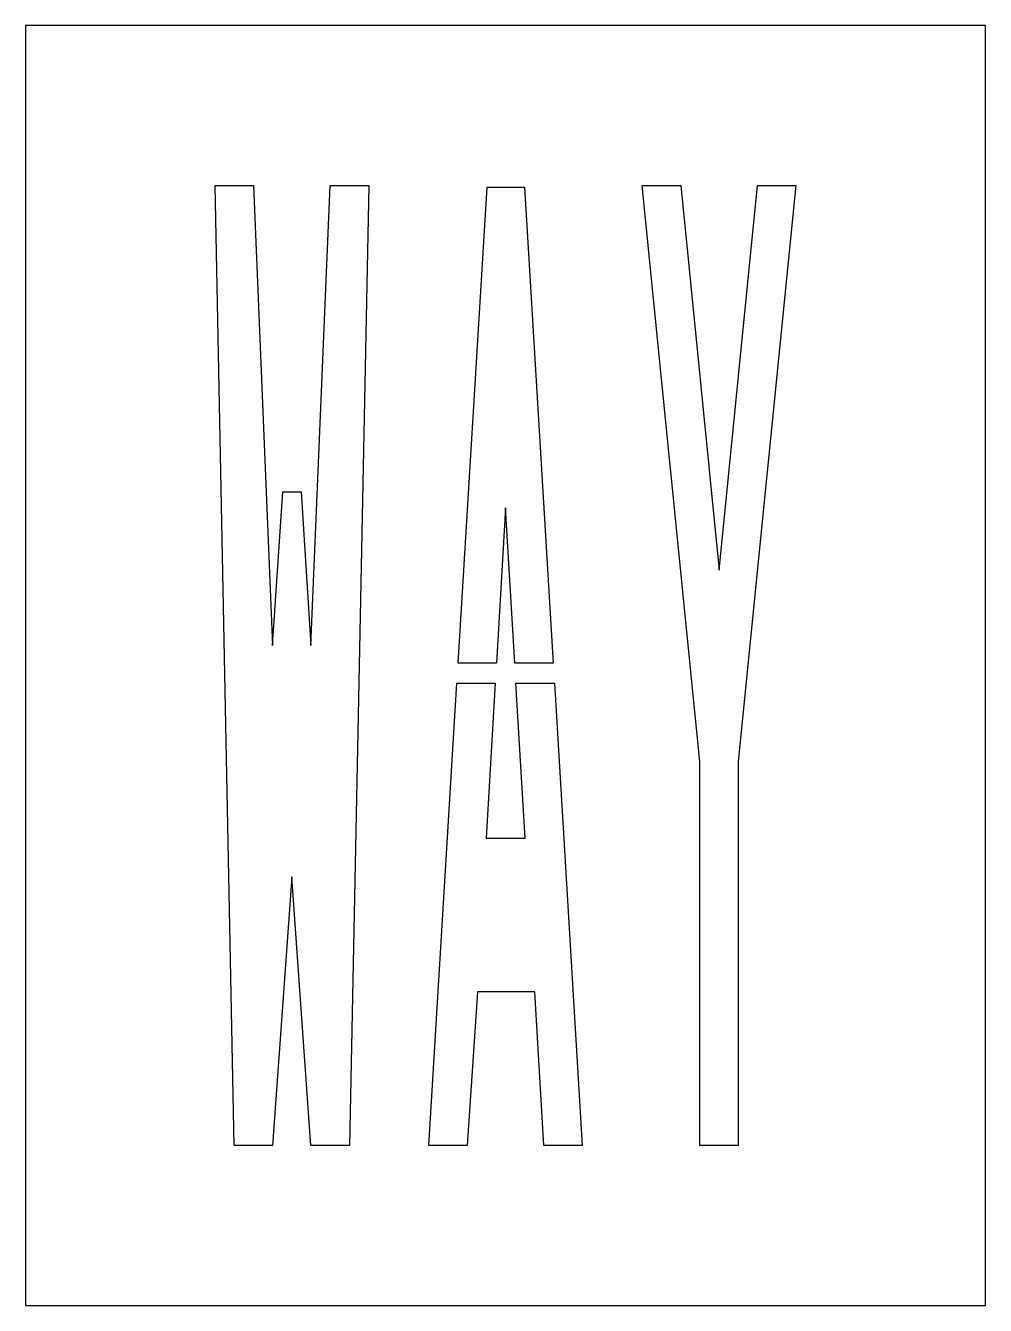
# Model space of a CAD drawing. Extents: x 0 to 36, y 0 to 48.
import ezdxf

# ---------------------------------------------------------------- set-up
doc = ezdxf.new("R2010")
doc.units = 0
doc.layers.add('CUT', color=7, linetype='Continuous')
doc.layers.add('OUTSIDE', color=1, linetype='Continuous')

msp = doc.modelspace()

# ---------------------------------------------------------------- linework, layer by layer
at = {"layer": 'CUT'}
for points in [[(9.6462, 30.5088), (10.3338, 30.5088), (10.7046, 24.7452), (11.4246, 42), (12.8682, 42), (12.1482, 6), (10.7046, 6), (9.9846, 16.08), (9.2646, 6), (7.8246, 6), (7.1046, 42), (8.5446, 42), (9.2646, 24.7452)], [(16.2199, 24.0934), (17.307, 41.946), (18.7146, 41.946), (19.7909, 24.0934), (18.3465, 24.0934), (17.9982, 29.9148), (17.6584, 24.0934)], [(27.4518, 42), (28.8954, 42), (26.7318, 20.4), (26.7318, 6), (25.2918, 6), (25.2918, 20.4), (23.1318, 42), (24.5718, 42), (26.0118, 27.5784)], [(16.9506, 11.76), (16.5582, 6), (15.1182, 6), (16.1741, 23.3414), (17.6144, 23.3414), (17.2746, 17.52), (18.7398, 17.52), (18.3915, 23.3414), (19.8363, 23.3414), (20.8818, 6), (19.4382, 6), (19.0998, 11.76)]]:
    msp.add_lwpolyline(points, close=True, dxfattribs=at)
at = {"layer": 'OUTSIDE'}
msp.add_lwpolyline([(0, 0), (36, 0), (36, 48), (0, 48)], close=True, dxfattribs=at)

doc.saveas('drawing.dxf')
